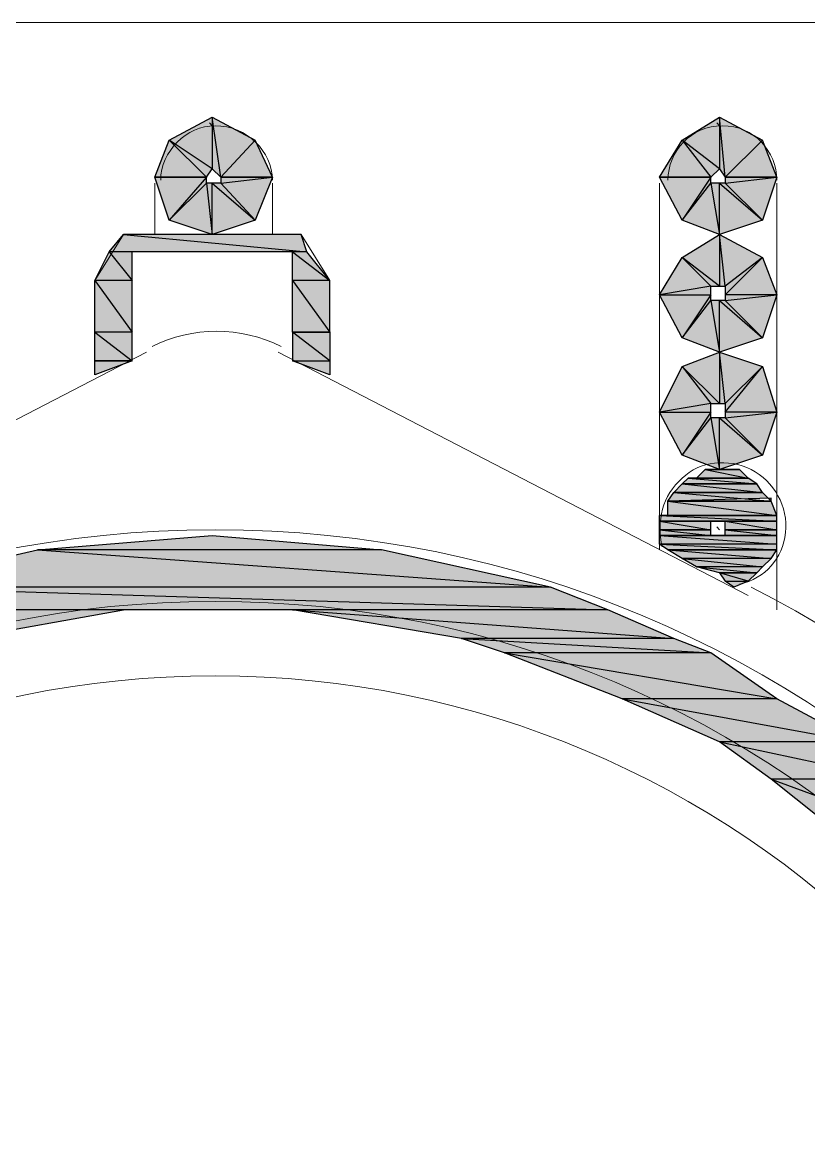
# Model space of a CAD drawing. Header units: millimetres. Extents: x 53 to 176, y -29 to 32.
# Drawn here: x 120.645 to 121.028, y -13.725 to -13.175 of the extents above; entities that cross this region are included whole.
import ezdxf

# ---------------------------------------------------------------- set-up
doc = ezdxf.new("R2010")
doc.units = ezdxf.units.MM
doc.layers.add('15 - Quadro de medição', color=6, linetype='Continuous')

msp = doc.modelspace()

# ---------------------------------------------------------------- hatches: boundary and pattern name
at = {"layer": '15 - Quadro de medição', "true_color": 0x000007}
h = msp.add_hatch(color=7, dxfattribs=at)
h.paths.add_polyline_path([(120.7667, -13.25027), (120.75832, -13.23211), (120.74156, -13.25027)])
h.paths.add_polyline_path([(120.75832, -13.23211), (120.74156, -13.25027), (120.73737, -13.22094)])
h.paths.add_polyline_path([(120.74156, -13.25027), (120.73737, -13.22094), (120.73737, -13.24608)])
h.paths.add_polyline_path([(120.73737, -13.22094), (120.73737, -13.24608), (120.71642, -13.23211)])
h.paths.add_polyline_path([(120.73737, -13.24608), (120.71642, -13.23211), (120.73458, -13.25027)])
h.paths.add_polyline_path([(120.71642, -13.23211), (120.73458, -13.25027), (120.70944, -13.25027)])
h = msp.add_hatch(color=7, dxfattribs=at)
h.paths.add_polyline_path([(121.01253, -13.25027), (121.00555, -13.23211), (120.98739, -13.25027)])
h.paths.add_polyline_path([(121.00555, -13.23211), (120.98739, -13.25027), (120.9846, -13.22094)])
h.paths.add_polyline_path([(120.98739, -13.25027), (120.9846, -13.22094), (120.9846, -13.24608)])
h.paths.add_polyline_path([(120.9846, -13.22094), (120.9846, -13.24608), (120.96644, -13.23211)])
h.paths.add_polyline_path([(120.9846, -13.24608), (120.96644, -13.23211), (120.98041, -13.25027)])
h.paths.add_polyline_path([(120.96644, -13.23211), (120.98041, -13.25027), (120.95527, -13.25027)])
h = msp.add_hatch(color=7, dxfattribs=at)
h.paths.add_polyline_path([(120.70944, -13.25027), (120.73458, -13.25027), (120.71642, -13.27122)])
h.paths.add_polyline_path([(120.73458, -13.25027), (120.71642, -13.27122), (120.73458, -13.25306)])
h.paths.add_polyline_path([(120.71642, -13.27122), (120.73458, -13.25306), (120.73737, -13.2782)])
h.paths.add_polyline_path([(120.73458, -13.25306), (120.73737, -13.2782), (120.73737, -13.25306)])
h.paths.add_polyline_path([(120.73737, -13.2782), (120.73737, -13.25306), (120.75832, -13.27122)])
h.paths.add_polyline_path([(120.73737, -13.25306), (120.75832, -13.27122), (120.74156, -13.25306)])
h.paths.add_polyline_path([(120.75832, -13.27122), (120.74156, -13.25306), (120.7667, -13.25027)])
h.paths.add_polyline_path([(120.74156, -13.25306), (120.7667, -13.25027), (120.74156, -13.25027)])
h = msp.add_hatch(color=7, dxfattribs=at)
h.paths.add_polyline_path([(120.95527, -13.25027), (120.98041, -13.25027), (120.96644, -13.27122)])
h.paths.add_polyline_path([(120.98041, -13.25027), (120.96644, -13.27122), (120.98041, -13.25306)])
h.paths.add_polyline_path([(120.96644, -13.27122), (120.98041, -13.25306), (120.9846, -13.2782)])
h.paths.add_polyline_path([(120.98041, -13.25306), (120.9846, -13.2782), (120.9846, -13.25306)])
h.paths.add_polyline_path([(120.9846, -13.2782), (120.9846, -13.25306), (121.00555, -13.27122)])
h.paths.add_polyline_path([(120.9846, -13.25306), (121.00555, -13.27122), (120.98739, -13.25306)])
h.paths.add_polyline_path([(121.00555, -13.27122), (120.98739, -13.25306), (121.01253, -13.25027)])
h.paths.add_polyline_path([(120.98739, -13.25306), (121.01253, -13.25027), (120.98739, -13.25027)])
h = msp.add_hatch(color=7, dxfattribs=at)
h.paths.add_polyline_path([(120.78067, -13.2782), (120.69407, -13.2782), (120.78346, -13.28658)])
h.paths.add_polyline_path([(120.69407, -13.2782), (120.78346, -13.28658), (120.68709, -13.28658)])
h = msp.add_hatch(color=7, dxfattribs=at)
h.paths.add_polyline_path([(121.00555, -13.32849), (120.98739, -13.31033), (121.01253, -13.30753)])
h.paths.add_polyline_path([(120.98739, -13.31033), (121.01253, -13.30753), (120.98739, -13.30753)])
h.paths.add_polyline_path([(121.01253, -13.30753), (120.98739, -13.30753), (121.00555, -13.28938)])
h.paths.add_polyline_path([(120.98739, -13.30753), (121.00555, -13.28938), (120.98739, -13.30334)])
h.paths.add_polyline_path([(121.00555, -13.28938), (120.98739, -13.30334), (120.9846, -13.2782)])
h.paths.add_polyline_path([(120.98739, -13.30334), (120.9846, -13.2782), (120.9846, -13.30334)])
h.paths.add_polyline_path([(120.9846, -13.2782), (120.9846, -13.30334), (120.96644, -13.28938)])
h.paths.add_polyline_path([(120.9846, -13.30334), (120.96644, -13.28938), (120.98041, -13.30334)])
h.paths.add_polyline_path([(120.96644, -13.28938), (120.98041, -13.30334), (120.95527, -13.30753)])
h.paths.add_polyline_path([(120.98041, -13.30334), (120.95527, -13.30753), (120.98041, -13.30753)])
h.paths.add_polyline_path([(120.95527, -13.30753), (120.98041, -13.30753), (120.96644, -13.32849)])
h.paths.add_polyline_path([(120.98041, -13.30753), (120.96644, -13.32849), (120.98041, -13.31033)])
h.paths.add_polyline_path([(120.96644, -13.32849), (120.98041, -13.31033), (120.9846, -13.33547)])
h.paths.add_polyline_path([(120.98041, -13.31033), (120.9846, -13.33547), (120.9846, -13.31033)])
h.paths.add_polyline_path([(120.9846, -13.33547), (120.9846, -13.31033), (121.00555, -13.32849)])
h.paths.add_polyline_path([(120.9846, -13.31033), (121.00555, -13.32849), (120.98739, -13.31033)])
h = msp.add_hatch(color=7, dxfattribs=at)
h.paths.add_polyline_path([(120.69826, -13.28658), (120.68709, -13.28658), (120.69826, -13.30055)])
h.paths.add_polyline_path([(120.68709, -13.28658), (120.69826, -13.30055), (120.6801, -13.30055)])
h = msp.add_hatch(color=7, dxfattribs=at)
h.paths.add_polyline_path([(120.78346, -13.28658), (120.77648, -13.28658), (120.79464, -13.30055)])
h.paths.add_polyline_path([(120.77648, -13.28658), (120.79464, -13.30055), (120.77648, -13.30055)])
h = msp.add_hatch(color=7, dxfattribs=at)
h.paths.add_polyline_path([(120.69826, -13.30055), (120.6801, -13.30055), (120.69826, -13.32569)])
h.paths.add_polyline_path([(120.6801, -13.30055), (120.69826, -13.32569), (120.6801, -13.32569)])
h = msp.add_hatch(color=7, dxfattribs=at)
h.paths.add_polyline_path([(120.79464, -13.30055), (120.77648, -13.30055), (120.79464, -13.32569)])
h.paths.add_polyline_path([(120.77648, -13.30055), (120.79464, -13.32569), (120.77648, -13.32569)])
h = msp.add_hatch(color=7, dxfattribs=at)
h.paths.add_polyline_path([(120.69826, -13.32569), (120.6801, -13.32569), (120.69826, -13.33966)])
h.paths.add_polyline_path([(120.6801, -13.32569), (120.69826, -13.33966), (120.6801, -13.33966)])
h = msp.add_hatch(color=7, dxfattribs=at)
h.paths.add_polyline_path([(120.77648, -13.32569), (120.77648, -13.33966), (120.79464, -13.33966)])
h.paths.add_polyline_path([(120.77648, -13.33966), (120.79464, -13.33966), (120.79464, -13.34664)])
for points in [[(120.77648, -13.32569), (120.79464, -13.32569), (120.79464, -13.33966)], [(120.6801, -13.33966), (120.69826, -13.33966), (120.6801, -13.34664)], [(120.73737, -13.42486), (120.81978, -13.43185), (120.65217, -13.43185)], [(120.9846, -13.44302), (121.00276, -13.44302), (120.99856, -13.44721)]]:
    msp.add_hatch(color=7, dxfattribs=at).paths.add_polyline_path(points)
h = msp.add_hatch(color=7, dxfattribs=at)
h.paths.add_polyline_path([(121.00555, -13.38575), (120.98739, -13.3676), (121.01253, -13.3648)])
h.paths.add_polyline_path([(120.98739, -13.3676), (121.01253, -13.3648), (120.98739, -13.3648)])
h.paths.add_polyline_path([(121.01253, -13.3648), (120.98739, -13.3648), (121.00555, -13.34245)])
h.paths.add_polyline_path([(120.98739, -13.3648), (121.00555, -13.34245), (120.98739, -13.36061)])
h.paths.add_polyline_path([(121.00555, -13.34245), (120.98739, -13.36061), (120.9846, -13.33547)])
h.paths.add_polyline_path([(120.98739, -13.36061), (120.9846, -13.33547), (120.9846, -13.36061)])
h.paths.add_polyline_path([(120.9846, -13.33547), (120.9846, -13.36061), (120.96644, -13.34245)])
h.paths.add_polyline_path([(120.9846, -13.36061), (120.96644, -13.34245), (120.98041, -13.36061)])
h.paths.add_polyline_path([(120.96644, -13.34245), (120.98041, -13.36061), (120.95527, -13.3648)])
h.paths.add_polyline_path([(120.98041, -13.36061), (120.95527, -13.3648), (120.98041, -13.3648)])
h.paths.add_polyline_path([(120.95527, -13.3648), (120.98041, -13.3648), (120.96644, -13.38575)])
h.paths.add_polyline_path([(120.98041, -13.3648), (120.96644, -13.38575), (120.98041, -13.3676)])
h.paths.add_polyline_path([(120.96644, -13.38575), (120.98041, -13.3676), (120.9846, -13.39274)])
h.paths.add_polyline_path([(120.98041, -13.3676), (120.9846, -13.39274), (120.9846, -13.3676)])
h.paths.add_polyline_path([(120.9846, -13.39274), (120.9846, -13.3676), (121.00555, -13.38575)])
h.paths.add_polyline_path([(120.9846, -13.3676), (121.00555, -13.38575), (120.98739, -13.3676)])
h = msp.add_hatch(color=7, dxfattribs=at)
h.paths.add_polyline_path([(120.99437, -13.39274), (120.97761, -13.39274), (120.99856, -13.39693)])
h.paths.add_polyline_path([(120.97761, -13.39274), (120.99856, -13.39693), (120.97342, -13.39693)])
h.paths.add_polyline_path([(120.99856, -13.39693), (120.97342, -13.39693), (120.96923, -13.39693)])
h = msp.add_hatch(color=7, dxfattribs=at)
h.paths.add_polyline_path([(120.99437, -13.39274), (120.97761, -13.39274)])
h.paths.add_polyline_path([(120.99437, -13.39274), (120.97761, -13.39274), (120.99158, -13.39274)])
h = msp.add_hatch(color=7, dxfattribs=at)
h.paths.add_polyline_path([(120.99856, -13.39693), (120.96923, -13.39693), (121.00276, -13.39972)])
h.paths.add_polyline_path([(120.96923, -13.39693), (121.00276, -13.39972), (120.96644, -13.39972)])
h.paths.add_polyline_path([(121.00276, -13.39972), (120.96644, -13.39972)])
h.paths.add_polyline_path([(120.96644, -13.39972), (121.00276, -13.39972), (121.00136, -13.39972)])
h = msp.add_hatch(color=7, dxfattribs=at)
h.paths.add_polyline_path([(121.00555, -13.40391), (120.96225, -13.40391), (121.00974, -13.4081)])
h.paths.add_polyline_path([(120.96225, -13.40391), (121.00974, -13.4081), (120.95946, -13.4081)])
h.paths.add_polyline_path([(121.00974, -13.4081), (120.95946, -13.4081)])
h.paths.add_polyline_path([(120.95946, -13.4081), (121.00974, -13.4081), (121.00974, -13.4067)])
h = msp.add_hatch(color=7, dxfattribs=at)
h.paths.add_polyline_path([(121.00276, -13.39972), (120.96644, -13.39972), (121.00555, -13.40391)])
h.paths.add_polyline_path([(120.96644, -13.39972), (121.00555, -13.40391), (120.96225, -13.40391)])
h.paths.add_polyline_path([(121.00555, -13.40391), (120.96225, -13.40391)])
h.paths.add_polyline_path([(120.96225, -13.40391), (121.00555, -13.40391)])
h = msp.add_hatch(color=7, dxfattribs=at)
h.paths.add_polyline_path([(121.00974, -13.4081), (120.95946, -13.4081), (121.01253, -13.41509)])
h.paths.add_polyline_path([(120.95946, -13.4081), (121.01253, -13.41509), (120.95946, -13.41509)])
h.paths.add_polyline_path([(121.01253, -13.41509), (120.95946, -13.41509), (120.95527, -13.41509)])
h = msp.add_hatch(color=7, dxfattribs=at)
h.paths.add_polyline_path([(121.01253, -13.41509), (120.95527, -13.41509), (121.01253, -13.41788)])
h.paths.add_polyline_path([(120.95527, -13.41509), (121.01253, -13.41788), (120.95527, -13.41788)])
h = msp.add_hatch(color=7, dxfattribs=at)
h.paths.add_polyline_path([(120.98041, -13.41788), (120.95527, -13.41788)])
h.paths.add_polyline_path([(120.98041, -13.41788), (120.95527, -13.41788), (120.9846, -13.41788)])
h = msp.add_hatch(color=7, dxfattribs=at)
h.paths.add_polyline_path([(120.98041, -13.41788), (120.95527, -13.41788), (120.98041, -13.42207)])
h.paths.add_polyline_path([(120.95527, -13.41788), (120.98041, -13.42207), (120.95527, -13.42207)])
h = msp.add_hatch(color=7, dxfattribs=at)
h.paths.add_polyline_path([(121.01253, -13.41788), (120.98739, -13.41788), (121.01253, -13.42207)])
h.paths.add_polyline_path([(120.98739, -13.41788), (121.01253, -13.42207), (120.98739, -13.42207)])
h = msp.add_hatch(color=7, dxfattribs=at)
h.paths.add_polyline_path([(120.98041, -13.42207), (120.95527, -13.42207), (120.98041, -13.42486)])
h.paths.add_polyline_path([(120.95527, -13.42207), (120.98041, -13.42486), (120.95527, -13.42486)])
h = msp.add_hatch(color=7, dxfattribs=at)
h.paths.add_polyline_path([(120.9846, -13.42486), (120.95527, -13.42486)])
h.paths.add_polyline_path([(120.9846, -13.42486), (120.95527, -13.42486), (120.98041, -13.42486)])
h = msp.add_hatch(color=7, dxfattribs=at)
h.paths.add_polyline_path([(121.01253, -13.42486), (120.95527, -13.42486), (121.01253, -13.42905)])
h.paths.add_polyline_path([(120.95527, -13.42486), (121.01253, -13.42905), (120.95527, -13.42905)])
h = msp.add_hatch(color=7, dxfattribs=at)
h.paths.add_polyline_path([(121.01253, -13.42486), (120.98739, -13.42486)])
h.paths.add_polyline_path([(120.98739, -13.42486), (121.01253, -13.42486)])
h.paths.add_polyline_path([(121.01253, -13.42486), (120.98739, -13.42486)])
h.paths.add_polyline_path([(121.01253, -13.42486), (120.98739, -13.42486), (120.9846, -13.42486)])
h = msp.add_hatch(color=7, dxfattribs=at)
h.paths.add_polyline_path([(121.01253, -13.42207), (120.98739, -13.42207), (121.01253, -13.42486)])
h.paths.add_polyline_path([(120.98739, -13.42207), (121.01253, -13.42486), (120.98739, -13.42486)])
h = msp.add_hatch(color=7, dxfattribs=at)
h.paths.add_polyline_path([(120.81978, -13.43185), (120.65217, -13.43185), (120.90219, -13.45)])
h.paths.add_polyline_path([(120.65217, -13.43185), (120.90219, -13.45), (120.57255, -13.45)])
h = msp.add_hatch(color=7, dxfattribs=at)
h.paths.add_polyline_path([(121.01253, -13.42905), (120.95527, -13.42905), (121.01253, -13.43185)])
h.paths.add_polyline_path([(120.95527, -13.42905), (121.01253, -13.43185), (120.95946, -13.43185)])
h.paths.add_polyline_path([(121.01253, -13.43185), (120.95946, -13.43185)])
h.paths.add_polyline_path([(120.95946, -13.43185), (121.01253, -13.43185)])
h = msp.add_hatch(color=7, dxfattribs=at)
h.paths.add_polyline_path([(121.01253, -13.43185), (120.95946, -13.43185), (121.00974, -13.43604)])
h.paths.add_polyline_path([(120.95946, -13.43185), (121.00974, -13.43604), (120.96644, -13.43604)])
h = msp.add_hatch(color=7, dxfattribs=at)
h.paths.add_polyline_path([(121.00974, -13.43604), (120.96644, -13.43604), (121.00555, -13.44023)])
h.paths.add_polyline_path([(120.96644, -13.43604), (121.00555, -13.44023), (120.97342, -13.44023)])
h = msp.add_hatch(color=7, dxfattribs=at)
h.paths.add_polyline_path([(121.00555, -13.44023), (120.97342, -13.44023), (121.00276, -13.44302)])
h.paths.add_polyline_path([(120.97342, -13.44023), (121.00276, -13.44302), (120.9846, -13.44302)])
h = msp.add_hatch(color=7, dxfattribs=at)
h.paths.add_polyline_path([(120.9846, -13.44302), (120.98739, -13.44721), (120.99856, -13.44721)])
h.paths.add_polyline_path([(120.98739, -13.44721), (120.99856, -13.44721), (120.99158, -13.45)])
h = msp.add_hatch(color=7, dxfattribs=at)
h.paths.add_polyline_path([(120.90219, -13.45), (120.57255, -13.45), (120.93012, -13.46118)])
h.paths.add_polyline_path([(120.57255, -13.45), (120.93012, -13.46118), (120.54462, -13.46118)])
h = msp.add_hatch(color=7, dxfattribs=at)
h.paths.add_polyline_path([(120.69407, -13.46118), (120.54462, -13.46118), (120.61585, -13.47515)])
h.paths.add_polyline_path([(120.54462, -13.46118), (120.61585, -13.47515), (120.51249, -13.47515)])
h = msp.add_hatch(color=7, dxfattribs=at)
h.paths.add_polyline_path([(120.93012, -13.46118), (120.77648, -13.46118), (120.96225, -13.47515)])
h.paths.add_polyline_path([(120.77648, -13.46118), (120.96225, -13.47515), (120.85889, -13.47515)])
h = msp.add_hatch(color=7, dxfattribs=at)
h.paths.add_polyline_path([(120.96225, -13.47515), (120.85889, -13.47515), (120.98041, -13.48213)])
h.paths.add_polyline_path([(120.85889, -13.47515), (120.98041, -13.48213), (120.87984, -13.48213)])
h = msp.add_hatch(color=7, dxfattribs=at)
h.paths.add_polyline_path([(120.98041, -13.48213), (120.87984, -13.48213), (121.01253, -13.50448)])
h.paths.add_polyline_path([(120.87984, -13.48213), (121.01253, -13.50448), (120.93711, -13.50448)])
h = msp.add_hatch(color=7, dxfattribs=at)
h.paths.add_polyline_path([(121.01253, -13.50448), (120.93711, -13.50448), (121.05164, -13.52543)])
h.paths.add_polyline_path([(120.93711, -13.50448), (121.05164, -13.52543), (120.9846, -13.52543)])
h = msp.add_hatch(color=7, dxfattribs=at)
h.paths.add_polyline_path([(121.05164, -13.52543), (120.9846, -13.52543), (121.0698, -13.54359)])
h.paths.add_polyline_path([(120.9846, -13.52543), (121.0698, -13.54359), (121.00974, -13.54359)])
h = msp.add_hatch(color=7, dxfattribs=at)
h.paths.add_polyline_path([(121.0698, -13.54359), (121.00974, -13.54359), (121.11589, -13.5827)])
h.paths.add_polyline_path([(121.00974, -13.54359), (121.11589, -13.5827), (121.05863, -13.5827)])

# ---------------------------------------------------------------- linework, layer by layer
at = {"layer": '15 - Quadro de medição', "color": 7, "linetype": 'Continuous', "lineweight": 20, "true_color": 0x000007}
for points in [[(119.87976, -13.17484), (121.59498, -13.17484), (121.59498, -16.73937), (119.87278, -16.73937), (119.87138, -16.73937), (119.80713, -16.73937)], [(119.89373, -13.17484), (121.57403, -13.17484), (121.57403, -13.17484)], [(120.73737, -13.22513), (120.73597, -13.22373), (120.73597, -13.22373)], [(120.9846, -13.22513), (120.9832, -13.22373), (120.9832, -13.22373)], [(120.70944, -13.25306), (120.70944, -13.2782), (120.70944, -13.2782)], [(120.7667, -13.2782), (120.7667, -13.25306), (120.7667, -13.25306)], [(120.95527, -13.25306), (120.95527, -13.43185), (120.95527, -13.43185)], [(121.01253, -13.46118), (121.01253, -13.25306), (121.01253, -13.25306)], [(120.79464, -13.34664), (120.79464, -13.30055), (120.78067, -13.2782), (120.73737, -13.2782), (120.69407, -13.2782), (120.6801, -13.30055), (120.6801, -13.34664)], [(120.77648, -13.33966), (120.77648, -13.32569), (120.77648, -13.28658), (120.73737, -13.28658), (120.69826, -13.28658), (120.69826, -13.32569), (120.69826, -13.33966)], [(120.70525, -13.33547), (120.47618, -13.45419), (120.47618, -13.45419)], [(120.99856, -13.45419), (120.7695, -13.33547), (120.7695, -13.33547)], [(120.9846, -13.42207), (120.9832, -13.42067), (120.9832, -13.42067)]]:
    msp.add_lwpolyline(points, dxfattribs=at)
at = {"layer": '15 - Quadro de medição', "color": 7, "linetype": 'Continuous', "lineweight": -2, "true_color": 0x000007}
for points in [[(120.73737, -13.22094), (120.73737, -13.24608), (120.71642, -13.23211)], [(120.75832, -13.23211), (120.74156, -13.25027), (120.73737, -13.22094)], [(120.74156, -13.25027), (120.73737, -13.22094), (120.73737, -13.24608)], [(120.9846, -13.22094), (120.9846, -13.24608), (120.96644, -13.23211)], [(121.00555, -13.23211), (120.98739, -13.25027), (120.9846, -13.22094)], [(120.98739, -13.25027), (120.9846, -13.22094), (120.9846, -13.24608)], [(120.71642, -13.23211), (120.73458, -13.25027), (120.70944, -13.25027)], [(120.73737, -13.24608), (120.71642, -13.23211), (120.73458, -13.25027)], [(120.7667, -13.25027), (120.75832, -13.23211), (120.74156, -13.25027)], [(120.96644, -13.23211), (120.98041, -13.25027), (120.95527, -13.25027)], [(120.9846, -13.24608), (120.96644, -13.23211), (120.98041, -13.25027)], [(121.01253, -13.25027), (121.00555, -13.23211), (120.98739, -13.25027)], [(120.70944, -13.25027), (120.73458, -13.25027), (120.71642, -13.27122)], [(120.73458, -13.25027), (120.71642, -13.27122), (120.73458, -13.25306)], [(120.75832, -13.27122), (120.74156, -13.25306), (120.7667, -13.25027)], [(120.74156, -13.25306), (120.7667, -13.25027), (120.74156, -13.25027)], [(120.95527, -13.25027), (120.98041, -13.25027), (120.96644, -13.27122)], [(120.98041, -13.25027), (120.96644, -13.27122), (120.98041, -13.25306)], [(121.00555, -13.27122), (120.98739, -13.25306), (121.01253, -13.25027)], [(120.98739, -13.25306), (121.01253, -13.25027), (120.98739, -13.25027)], [(120.71642, -13.27122), (120.73458, -13.25306), (120.73737, -13.2782)], [(120.73458, -13.25306), (120.73737, -13.2782), (120.73737, -13.25306)], [(120.73737, -13.2782), (120.73737, -13.25306), (120.75832, -13.27122)], [(120.73737, -13.25306), (120.75832, -13.27122), (120.74156, -13.25306)], [(120.96644, -13.27122), (120.98041, -13.25306), (120.9846, -13.2782)], [(120.98041, -13.25306), (120.9846, -13.2782), (120.9846, -13.25306)], [(120.9846, -13.2782), (120.9846, -13.25306), (121.00555, -13.27122)], [(120.9846, -13.25306), (121.00555, -13.27122), (120.98739, -13.25306)], [(120.69407, -13.2782), (120.78346, -13.28658), (120.68709, -13.28658)], [(120.78067, -13.2782), (120.69407, -13.2782), (120.78346, -13.28658)], [(120.9846, -13.2782), (120.9846, -13.30334), (120.96644, -13.28938)], [(121.00555, -13.28938), (120.98739, -13.30334), (120.9846, -13.2782)], [(120.98739, -13.30334), (120.9846, -13.2782), (120.9846, -13.30334)], [(120.68709, -13.28658), (120.69826, -13.30055), (120.6801, -13.30055)], [(120.69826, -13.28658), (120.68709, -13.28658), (120.69826, -13.30055)], [(120.78346, -13.28658), (120.77648, -13.28658), (120.79464, -13.30055)], [(120.77648, -13.28658), (120.79464, -13.30055), (120.77648, -13.30055)], [(120.96644, -13.28938), (120.98041, -13.30334), (120.95527, -13.30753)], [(120.9846, -13.30334), (120.96644, -13.28938), (120.98041, -13.30334)], [(121.01253, -13.30753), (120.98739, -13.30753), (121.00555, -13.28938)], [(120.98739, -13.30753), (121.00555, -13.28938), (120.98739, -13.30334)], [(120.69826, -13.30055), (120.6801, -13.30055), (120.69826, -13.32569)], [(120.6801, -13.30055), (120.69826, -13.32569), (120.6801, -13.32569)], [(120.79464, -13.30055), (120.77648, -13.30055), (120.79464, -13.32569)], [(120.77648, -13.30055), (120.79464, -13.32569), (120.77648, -13.32569)], [(120.98041, -13.30334), (120.95527, -13.30753), (120.98041, -13.30753)], [(120.95527, -13.30753), (120.98041, -13.30753), (120.96644, -13.32849)], [(120.98041, -13.30753), (120.96644, -13.32849), (120.98041, -13.31033)], [(120.96644, -13.32849), (120.98041, -13.31033), (120.9846, -13.33547)], [(120.98041, -13.31033), (120.9846, -13.33547), (120.9846, -13.31033)], [(120.9846, -13.33547), (120.9846, -13.31033), (121.00555, -13.32849)], [(120.9846, -13.31033), (121.00555, -13.32849), (120.98739, -13.31033)], [(121.00555, -13.32849), (120.98739, -13.31033), (121.01253, -13.30753)], [(120.98739, -13.31033), (121.01253, -13.30753), (120.98739, -13.30753)], [(120.69826, -13.32569), (120.6801, -13.32569), (120.69826, -13.33966)], [(120.6801, -13.32569), (120.69826, -13.33966), (120.6801, -13.33966)], [(120.77648, -13.32569), (120.77648, -13.33966), (120.79464, -13.33966)], [(120.77648, -13.32569), (120.79464, -13.32569), (120.79464, -13.33966)], [(120.9846, -13.33547), (120.9846, -13.36061), (120.96644, -13.34245)], [(121.00555, -13.34245), (120.98739, -13.36061), (120.9846, -13.33547)], [(120.98739, -13.36061), (120.9846, -13.33547), (120.9846, -13.36061)], [(120.6801, -13.33966), (120.69826, -13.33966), (120.6801, -13.34664)], [(120.77648, -13.33966), (120.79464, -13.33966), (120.79464, -13.34664)], [(120.96644, -13.34245), (120.98041, -13.36061), (120.95527, -13.3648)], [(120.9846, -13.36061), (120.96644, -13.34245), (120.98041, -13.36061)], [(121.01253, -13.3648), (120.98739, -13.3648), (121.00555, -13.34245)], [(120.98739, -13.3648), (121.00555, -13.34245), (120.98739, -13.36061)], [(120.98041, -13.36061), (120.95527, -13.3648), (120.98041, -13.3648)], [(120.95527, -13.3648), (120.98041, -13.3648), (120.96644, -13.38575)], [(120.98041, -13.3648), (120.96644, -13.38575), (120.98041, -13.3676)], [(121.00555, -13.38575), (120.98739, -13.3676), (121.01253, -13.3648)], [(120.98739, -13.3676), (121.01253, -13.3648), (120.98739, -13.3648)], [(120.96644, -13.38575), (120.98041, -13.3676), (120.9846, -13.39274)], [(120.98041, -13.3676), (120.9846, -13.39274), (120.9846, -13.3676)], [(120.9846, -13.39274), (120.9846, -13.3676), (121.00555, -13.38575)], [(120.9846, -13.3676), (121.00555, -13.38575), (120.98739, -13.3676)], [(120.97761, -13.39274), (120.99856, -13.39693), (120.97342, -13.39693)], [(120.98041, -13.39274), (120.99158, -13.39274), (120.97761, -13.39274)], [(120.99437, -13.39274), (120.99437, -13.39274), (120.97761, -13.39274)], [(120.99437, -13.39274), (120.97761, -13.39274), (120.99158, -13.39274)], [(120.99437, -13.39274), (120.97761, -13.39274), (120.99856, -13.39693)], [(120.9846, -13.39274), (120.98739, -13.39274), (120.98041, -13.39274)], [(120.98739, -13.39274), (120.98041, -13.39274), (120.99158, -13.39274)], [(120.96923, -13.39693), (121.00276, -13.39972), (120.96644, -13.39972)], [(120.99856, -13.39693), (120.97342, -13.39693), (120.96923, -13.39693)], [(120.99856, -13.39693), (120.96923, -13.39693), (121.00276, -13.39972)], [(120.97342, -13.39693), (120.99856, -13.39693), (120.99856, -13.39693)], [(120.96225, -13.40391), (121.00974, -13.4081), (120.95946, -13.4081)], [(120.96644, -13.39972), (121.00555, -13.40391), (120.96225, -13.40391)], [(121.00555, -13.40391), (120.96225, -13.40391)], [(120.96225, -13.40391), (121.00555, -13.40391), (121.00555, -13.40391)], [(121.00555, -13.40391), (120.96225, -13.40391), (121.00974, -13.4081)], [(121.00276, -13.39972), (120.96644, -13.39972)], [(120.96644, -13.39972), (121.00276, -13.39972), (121.00136, -13.39972)], [(121.00276, -13.39972), (120.96644, -13.39972), (121.00555, -13.40391)], [(120.95946, -13.4081), (121.00974, -13.4081), (121.00974, -13.4067)], [(121.00974, -13.4081), (120.95946, -13.4081)], [(121.00974, -13.4081), (120.95946, -13.4081), (121.01253, -13.41509)], [(120.95946, -13.4081), (121.01253, -13.41509), (120.95946, -13.41509)], [(121.01253, -13.41509), (120.95946, -13.41509), (120.95527, -13.41509)], [(121.01253, -13.41509), (120.95527, -13.41509), (121.01253, -13.41788)], [(120.95527, -13.41509), (121.01253, -13.41788), (120.95527, -13.41788)], [(120.95946, -13.41509), (121.01253, -13.41509), (121.01253, -13.41509)], [(120.95527, -13.41788), (120.9846, -13.41788), (120.9846, -13.41788)], [(120.9846, -13.41788), (120.9846, -13.41788), (120.95527, -13.41788)], [(120.95527, -13.41788), (120.9846, -13.41788), (120.9846, -13.41788)], [(120.9846, -13.41788), (120.9846, -13.41788), (120.95527, -13.41788)], [(120.95527, -13.41788), (120.9846, -13.41788), (120.9846, -13.41788)], [(120.9846, -13.41788), (120.9846, -13.41788), (120.95527, -13.41788)], [(120.95527, -13.41788), (120.9846, -13.41788), (120.9846, -13.41788)], [(120.9846, -13.41788), (120.9846, -13.41788), (120.95527, -13.41788)], [(120.98041, -13.41788), (120.98041, -13.41788), (120.95527, -13.41788)], [(120.98041, -13.41788), (120.95527, -13.41788), (120.9846, -13.41788)], [(120.98041, -13.41788), (120.95527, -13.41788), (120.98041, -13.42207)], [(120.95527, -13.41788), (120.98041, -13.42207), (120.95527, -13.42207)], [(120.9846, -13.41788), (121.01253, -13.41788), (121.01253, -13.41788)], [(121.01253, -13.41788), (121.01253, -13.41788), (120.9846, -13.41788)], [(121.01253, -13.41788), (120.9846, -13.41788)], [(120.9846, -13.41788), (121.01253, -13.41788), (120.98739, -13.41788)], [(120.98739, -13.41788), (121.01253, -13.41788), (121.01253, -13.41788)], [(121.01253, -13.41788), (121.01253, -13.41788), (120.98739, -13.41788)], [(120.98739, -13.41788), (121.01253, -13.41788), (121.01253, -13.41788)], [(121.01253, -13.41788), (121.01253, -13.41788), (120.98739, -13.41788)], [(120.98739, -13.41788), (121.01253, -13.41788), (121.01253, -13.41788)], [(121.01253, -13.41788), (121.01253, -13.41788), (120.98739, -13.41788)], [(121.01253, -13.41788), (120.98739, -13.41788), (121.01253, -13.42207)], [(120.98739, -13.41788), (121.01253, -13.42207), (120.98739, -13.42207)], [(120.73737, -13.42486), (120.81978, -13.43185), (120.65217, -13.43185)], [(120.95527, -13.42207), (120.98041, -13.42207), (120.98041, -13.42207)], [(120.98041, -13.42207), (120.98041, -13.42207), (120.95527, -13.42207)], [(120.95527, -13.42207), (120.98041, -13.42207), (120.98041, -13.42207)], [(120.98041, -13.42207), (120.98041, -13.42207), (120.95527, -13.42207)], [(120.95527, -13.42207), (120.98041, -13.42207), (120.98041, -13.42207)], [(120.98041, -13.42207), (120.98041, -13.42207), (120.95527, -13.42207)], [(120.95527, -13.42207), (120.98041, -13.42207), (120.98041, -13.42207)], [(120.98041, -13.42207), (120.98041, -13.42207), (120.95527, -13.42207)], [(120.95527, -13.42207), (120.98041, -13.42207), (120.98041, -13.42207)], [(120.98041, -13.42207), (120.98041, -13.42207), (120.95527, -13.42207)], [(120.98041, -13.42207), (120.95527, -13.42207), (120.98041, -13.42486)], [(120.95527, -13.42207), (120.98041, -13.42486), (120.95527, -13.42486)], [(120.95527, -13.42486), (120.98041, -13.42486), (120.98041, -13.42486)], [(120.98041, -13.42486), (120.98041, -13.42486), (120.95527, -13.42486)], [(120.9846, -13.42486), (120.9846, -13.42486), (120.95527, -13.42486)], [(120.9846, -13.42486), (120.95527, -13.42486), (120.98041, -13.42486)], [(120.95527, -13.42486), (120.9846, -13.42486), (120.9846, -13.42486)], [(120.9846, -13.42486), (120.9846, -13.42486), (120.95527, -13.42486)], [(120.95527, -13.42486), (120.9846, -13.42486), (120.9846, -13.42486)], [(120.9846, -13.42486), (120.9846, -13.42486), (120.95527, -13.42486)], [(120.9846, -13.42486), (120.95527, -13.42486)], [(120.95527, -13.42486), (120.9846, -13.42486), (120.9846, -13.42486)], [(120.95527, -13.42486), (120.9846, -13.42486), (120.9846, -13.42486)], [(120.9846, -13.42486), (120.9846, -13.42486), (120.95527, -13.42486)], [(121.01253, -13.42486), (120.95527, -13.42486), (121.01253, -13.42905)], [(120.95527, -13.42486), (121.01253, -13.42905), (120.95527, -13.42905)], [(121.01253, -13.42486), (120.98739, -13.42486), (120.9846, -13.42486)], [(120.9846, -13.42486), (121.01253, -13.42486), (121.01253, -13.42486)], [(121.01253, -13.42486), (121.01253, -13.42486), (120.9846, -13.42486)], [(120.98739, -13.42207), (121.01253, -13.42207), (121.01253, -13.42207)], [(121.01253, -13.42207), (121.01253, -13.42207), (120.98739, -13.42207)], [(120.98739, -13.42207), (121.01253, -13.42207), (121.01253, -13.42207)], [(121.01253, -13.42207), (121.01253, -13.42207), (120.98739, -13.42207)], [(120.98739, -13.42207), (121.01253, -13.42207), (121.01253, -13.42207)], [(121.01253, -13.42207), (121.01253, -13.42207), (120.98739, -13.42207)], [(120.98739, -13.42207), (121.01253, -13.42207), (121.01253, -13.42207)], [(121.01253, -13.42207), (121.01253, -13.42207), (120.98739, -13.42207)], [(120.98739, -13.42207), (121.01253, -13.42207), (121.01253, -13.42207)], [(121.01253, -13.42207), (121.01253, -13.42207), (120.98739, -13.42207)], [(121.01253, -13.42207), (120.98739, -13.42207), (121.01253, -13.42486)], [(120.98739, -13.42207), (121.01253, -13.42486), (120.98739, -13.42486)], [(120.98739, -13.42486), (121.01253, -13.42486), (121.01253, -13.42486)], [(121.01253, -13.42486), (121.01253, -13.42486), (120.98739, -13.42486)], [(120.98739, -13.42486), (121.01253, -13.42486), (121.01253, -13.42486)], [(121.01253, -13.42486), (121.01253, -13.42486), (120.98739, -13.42486)], [(120.98739, -13.42486), (121.01253, -13.42486), (121.01253, -13.42486)], [(121.01253, -13.42486), (121.01253, -13.42486), (120.98739, -13.42486)], [(121.01253, -13.42486), (120.98739, -13.42486)], [(120.98739, -13.42486), (121.01253, -13.42486), (121.01253, -13.42486)], [(121.01253, -13.42486), (121.01253, -13.42486), (120.98739, -13.42486)], [(120.65217, -13.43185), (120.90219, -13.45), (120.57255, -13.45)], [(120.81978, -13.43185), (120.65217, -13.43185), (120.90219, -13.45)], [(121.01253, -13.42905), (120.95527, -13.42905), (121.01253, -13.43185)], [(120.95527, -13.42905), (121.01253, -13.43185), (120.95946, -13.43185)], [(121.01253, -13.43185), (120.95946, -13.43185)], [(120.95946, -13.43185), (121.01253, -13.43185), (121.01253, -13.43185)], [(121.01253, -13.43185), (120.95946, -13.43185), (121.00974, -13.43604)], [(120.95946, -13.43185), (121.00974, -13.43604), (120.96644, -13.43604)], [(121.00974, -13.43604), (120.96644, -13.43604), (121.00555, -13.44023)], [(120.96644, -13.43604), (121.00555, -13.44023), (120.97342, -13.44023)], [(121.00555, -13.44023), (120.97342, -13.44023), (121.00276, -13.44302)], [(120.97342, -13.44023), (121.00276, -13.44302), (120.9846, -13.44302)], [(120.9846, -13.44302), (120.98739, -13.44721), (120.99856, -13.44721)], [(120.9846, -13.44302), (121.00276, -13.44302), (120.99856, -13.44721)], [(120.98739, -13.44721), (120.99856, -13.44721), (120.99158, -13.45)], [(120.57255, -13.45), (120.93012, -13.46118), (120.54462, -13.46118)], [(120.90219, -13.45), (120.57255, -13.45), (120.93012, -13.46118)], [(120.69407, -13.46118), (120.54462, -13.46118), (120.61585, -13.47515)], [(120.93012, -13.46118), (120.77648, -13.46118), (120.96225, -13.47515)], [(120.77648, -13.46118), (120.96225, -13.47515), (120.85889, -13.47515)], [(120.96225, -13.47515), (120.85889, -13.47515), (120.98041, -13.48213)], [(120.85889, -13.47515), (120.98041, -13.48213), (120.87984, -13.48213)], [(120.98041, -13.48213), (120.87984, -13.48213), (121.01253, -13.50448)], [(120.87984, -13.48213), (121.01253, -13.50448), (120.93711, -13.50448)], [(121.01253, -13.50448), (120.93711, -13.50448), (121.05164, -13.52543)], [(120.93711, -13.50448), (121.05164, -13.52543), (120.9846, -13.52543)], [(121.05164, -13.52543), (120.9846, -13.52543), (121.0698, -13.54359)], [(120.9846, -13.52543), (121.0698, -13.54359), (121.00974, -13.54359)], [(121.0698, -13.54359), (121.00974, -13.54359), (121.11589, -13.5827)], [(121.00974, -13.54359), (121.11589, -13.5827), (121.05863, -13.5827)]]:
    msp.add_lwpolyline(points, close=True, dxfattribs=at)
at = {"layer": '15 - Quadro de medição', "color": 7, "linetype": 'Continuous', "lineweight": 20, "true_color": 0x000007}
for points in [[(120.73877, -13.22513), (120.7248, -13.22513), (120.71223, -13.2377), (120.71223, -13.25166)], [(120.7667, -13.25166), (120.7667, -13.2377), (120.75413, -13.22513), (120.73877, -13.22513)], [(120.98599, -13.22513), (120.97063, -13.22513), (120.95946, -13.2377), (120.95946, -13.25166)], [(121.01253, -13.25166), (121.01253, -13.2377), (121.00136, -13.22513), (120.98599, -13.22513)], [(120.77089, -13.33268), (120.75134, -13.3229), (120.72759, -13.3229), (120.70804, -13.33268)]]:
    msp.add_open_spline(points, degree=3, dxfattribs=at)
for points in [[(120.99437, -13.44861), (121.00695, -13.44581), (121.01533, -13.43604), (121.01672, -13.42347), (121.01672, -13.42347), (121.01812, -13.41089), (121.01114, -13.39832), (120.99996, -13.39274), (120.99996, -13.39274), (120.98879, -13.38715), (120.97482, -13.38855), (120.96644, -13.39693), (120.96644, -13.39693), (120.95666, -13.40531), (120.95387, -13.41788), (120.95666, -13.43045)], [(121.27373, -13.95703), (121.27373, -13.66091), (121.03488, -13.42207), (120.73877, -13.42207), (120.73877, -13.42207), (120.44405, -13.42207), (120.20521, -13.66091), (120.20521, -13.95703), (120.20521, -13.95703), (120.20521, -14.25174), (120.44405, -14.49059), (120.73877, -14.49059), (120.73877, -14.49059), (121.03488, -14.49059), (121.27373, -14.25174), (121.27373, -13.95703)], [(120.47757, -13.45), (120.24432, -13.57013), (120.1228, -13.83551), (120.18565, -14.09112), (120.18565, -14.09112), (120.24711, -14.34672), (120.47618, -14.5269), (120.73877, -14.5269), (120.73877, -14.5269), (121.00276, -14.5269), (121.23182, -14.34672), (121.29328, -14.09112), (121.29328, -14.09112), (121.35614, -13.83551), (121.23462, -13.57013), (120.99996, -13.45)], [(121.23741, -13.95703), (121.23741, -13.68047), (121.01533, -13.45699), (120.73877, -13.45699), (120.73877, -13.45699), (120.46361, -13.45699), (120.24012, -13.68047), (120.24012, -13.95703), (120.24012, -13.95703), (120.24012, -14.23219), (120.46361, -14.45567), (120.73877, -14.45567), (120.73877, -14.45567), (121.01533, -14.45567), (121.23741, -14.23219), (121.23741, -13.95703)], [(121.20249, -13.95703), (121.20249, -13.70002), (120.99437, -13.4933), (120.73877, -13.4933), (120.73877, -13.4933), (120.48316, -13.4933), (120.27644, -13.70002), (120.27644, -13.95703), (120.27644, -13.95703), (120.27644, -14.21263), (120.48316, -14.41935), (120.73877, -14.41935), (120.73877, -14.41935), (120.99437, -14.41935), (121.20249, -14.21263), (121.20249, -13.95703)]]:
    msp.add_open_spline(points, degree=3, knots=[0, 0, 0, 0, 0.0625, 0.0625, 0.0625, 0.062501, 0.125, 0.125, 0.125, 0.125001, 0.1875, 0.1875, 0.1875, 0.187501, 1, 1, 1, 1], dxfattribs=at)

doc.saveas('drawing.dxf')
